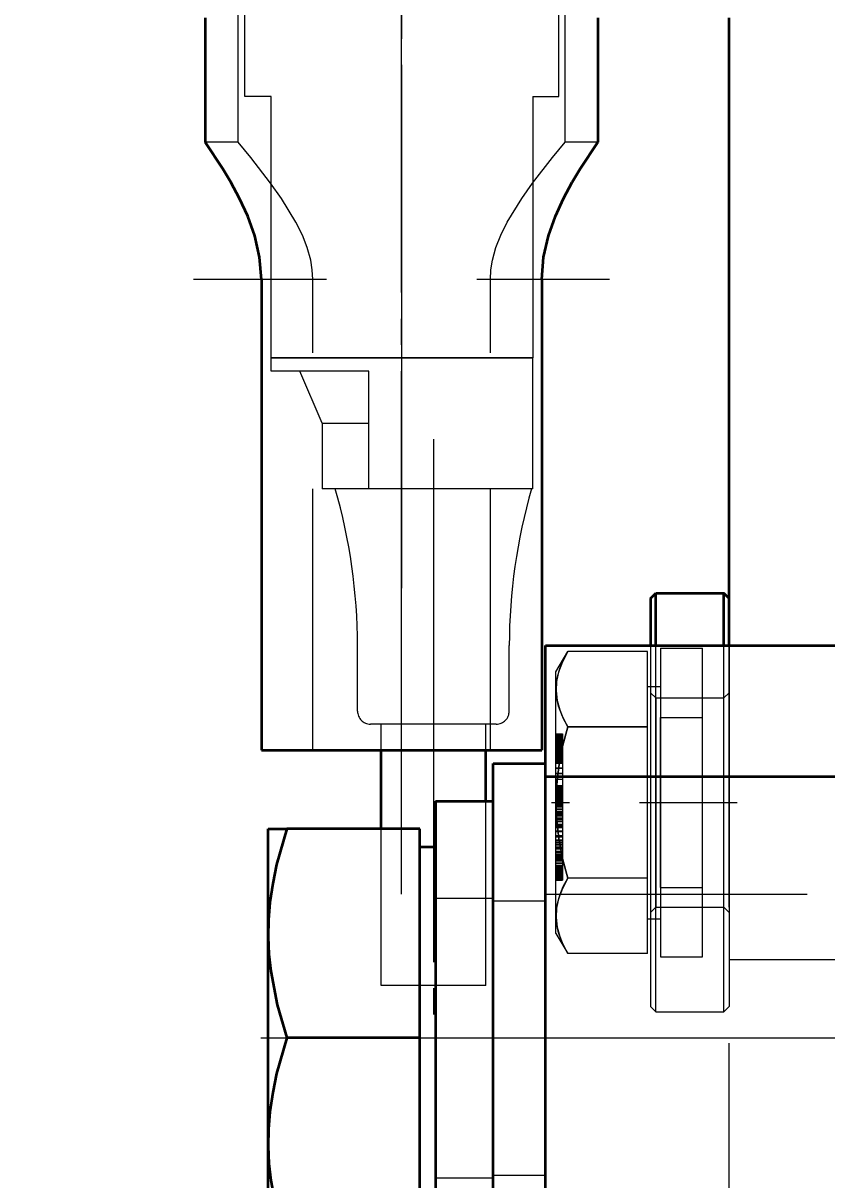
# Model space of a CAD drawing. Header units: millimetres. Extents: x 5606 to 13175, y -3239 to -2051.
# Drawn here: x 6441.02 to 6471.73, y -2445.21 to -2400.98 of the extents above; entities that cross this region are included whole.
import ezdxf

# ---------------------------------------------------------------- set-up
doc = ezdxf.new("R2010")
doc.units = ezdxf.units.MM
doc.linetypes.add('CENTER-HOKUTO', pattern=[23, 20, -1, 1, -1])
doc.linetypes.add('HIDDEN-HOKUTO', pattern=[3.8, 2.5, -1.3])
doc.layers.add('AM_7', color=2, linetype='CENTER-HOKUTO', lineweight=30)
doc.layers.add('AM_HID', color=1, linetype='HIDDEN-HOKUTO', lineweight=25)
doc.layers.add('word_dim', color=253, linetype='Continuous')
doc.styles.get("Standard").update_dxf_attribs({"font": 'romans.shx', "bigfont": 'bigfont.shx'})
doc.dimstyles.new('RS1-4', dxfattribs={"dimscale": 4, "dimtxt": 3.5, "dimasz": 3, "dimexe": 1, "dimexo": 0, "dimgap": 1, "dimtad": 3, "dimdsep": 46, "dimtxsty": 'Standard', "dimblk1": 'OPEN', "dimblk2": 'OPEN', "dimsah": 1, "dimcen": 0, "dimclrd": 256, "dimclre": 256, "dimclrt": 3, "dimadec": 0, "dimazin": 0, "dimtfac": 1, "dimtmove": 0, "dimatfit": 3, "dimldrblk": 'OPEN', "dimfxl": 0, "dimtolj": 1, "dimtzin": 0, "dimarcsym": 0})

# ---------------------------------------------------------------- blocks, each defined once
blk = doc.blocks.new('_Open')
at = {"color": 0, "lineweight": -2}
for p, q in [((-1, 0.1667), (0, 0)), ((-1, -0.1667), (0, 0)), ((0, 0), (-1, 0))]:
    blk.add_line(p, q, dxfattribs=at)
blk = doc.blocks.new('*D266')
at = {"layer": 'DEFPOINTS', "color": 0, "linetype": 'Continuous', "ltscale": 2}
for p in [(6610.313, -2218.944), (6610.313, -2336.642), (6330.982, -2565.284)]:
    blk.add_point(p, dxfattribs=at)
at = {"layer": 'word_dim', "linetype": 'Continuous', "lineweight": -2, "ltscale": 2}
for p, q in [((6330.982, -2565.284), (6330.982, -2214.944)), ((6610.313, -2336.642), (6610.313, -2214.944)), ((6342.982, -2218.944), (6598.313, -2218.944))]:
    blk.add_line(p, q, dxfattribs=at)
at = {"layer": 'word_dim', "linetype": 'Continuous', "lineweight": -2, "ltscale": 2, "xscale": 12, "yscale": 12, "zscale": 12, "rotation": 180}
blk.add_blockref('_Open', (6330.982, -2218.944), dxfattribs=at)
at = {"layer": 'word_dim', "linetype": 'Continuous', "lineweight": -2, "ltscale": 2, "xscale": 12, "yscale": 12, "zscale": 12}
blk.add_blockref('_Open', (6610.313, -2218.944), dxfattribs=at)
at = {"layer": 'word_dim', "color": 3, "linetype": 'Continuous', "ltscale": 2, "insert": (6470.648, -2207.944), "char_height": 14, "attachment_point": 5}
blk.add_mtext('\\A1;279.33', dxfattribs=at)
blk = doc.blocks.new('*D267')
at = {"layer": 'DEFPOINTS', "color": 0, "linetype": 'Continuous', "ltscale": 2}
for p in [(6483.982, -2265.883), (6267.289, -2572.784), (6445.001, -2572.784)]:
    blk.add_point(p, dxfattribs=at)
at = {"layer": 'word_dim', "linetype": 'Continuous', "lineweight": -2, "ltscale": 2}
for p, q in [((6483.982, -2265.883), (6263.289, -2265.883)), ((6267.289, -2277.883), (6267.289, -2560.784)), ((6445.001, -2572.784), (6263.289, -2572.784))]:
    blk.add_line(p, q, dxfattribs=at)
at = {"layer": 'word_dim', "linetype": 'Continuous', "lineweight": -2, "ltscale": 2, "xscale": 12, "yscale": 12, "zscale": 12}
for p, rotation in [((6267.289, -2265.883), 90), ((6267.289, -2572.784), 270)]:
    blk.add_blockref('_Open', p, dxfattribs=dict(at, rotation=rotation))
at = {"layer": 'word_dim', "color": 3, "linetype": 'Continuous', "ltscale": 2, "insert": (6256.289, -2419.333), "char_height": 14, "attachment_point": 5, "rotation": 90}
blk.add_mtext('\\A1;306.9', dxfattribs=at)

msp = doc.modelspace()

# ---------------------------------------------------------------- linework, layer by layer
at = {"color": 7, "lineweight": 35, "ltscale": 0.11875}
for p, q in [((6447.982, -2400.784), (6447.982, -2405.534)), ((6462.982, -2400.784), (6462.982, -2405.534))]:
    msp.add_line(p, q, dxfattribs=at)
at = {"color": 7, "lineweight": 35}
for p, q in [((6467.982, -2400.784), (6467.982, -2424.784)), ((6458.982, -2450.285), (6458.982, -2429.285)), ((6460.982, -2450.285), (6460.982, -2429.285)), ((6460.982, -2557.784), (6460.982, -2429.784))]:
    msp.add_line(p, q, dxfattribs=at)
at = {"color": 7, "lineweight": 35, "ltscale": 0.45}
for p, q in [((6450.126, -2410.784), (6450.126, -2428.784)), ((6450.126, -2410.784), (6450.126, -2428.784)), ((6460.838, -2410.784), (6460.838, -2428.784))]:
    msp.add_line(p, q, dxfattribs=at)
at = {"color": 7, "lineweight": 35, "ltscale": 0.007071}
msp.add_line((6464.997, -2422.984), (6465.197, -2422.784), dxfattribs=at)
at = {"color": 7, "lineweight": 35, "ltscale": 0.045003}
msp.add_line((6464.997, -2422.984), (6464.997, -2424.784), dxfattribs=at)
at = {"color": 7, "lineweight": 35, "ltscale": 0.050002}
for p, q in [((6465.197, -2424.784), (6465.197, -2422.784)), ((6467.797, -2424.784), (6467.797, -2422.784))]:
    msp.add_line(p, q, dxfattribs=at)
at = {"color": 7, "lineweight": 35, "ltscale": 0.064999}
msp.add_line((6465.197, -2422.784), (6467.797, -2422.784), dxfattribs=at)
at = {"color": 7, "lineweight": 35, "ltscale": 0.006541}
msp.add_line((6467.982, -2422.969), (6467.797, -2422.784), dxfattribs=at)
at = {"color": 7, "lineweight": 35, "ltscale": 0.375}
for p, q in [((6460.982, -2424.784), (6475.982, -2424.784)), ((6460.982, -2429.784), (6475.982, -2429.784))]:
    msp.add_line(p, q, dxfattribs=at)
at = {"color": 7, "lineweight": 35, "ltscale": 0.125}
msp.add_line((6460.982, -2429.784), (6460.982, -2424.784), dxfattribs=at)
at = {"color": 7, "lineweight": 35, "ltscale": 0.267804}
msp.add_line((6450.126, -2428.784), (6460.838, -2428.784), dxfattribs=at)
at = {"color": 7, "lineweight": 35, "ltscale": 0.07504}
msp.add_line((6454.697, -2431.785), (6454.697, -2428.784), dxfattribs=at)
at = {"color": 7, "lineweight": 35, "ltscale": 0.048789}
msp.add_line((6458.697, -2430.735), (6458.697, -2428.784), dxfattribs=at)
at = {"color": 7, "lineweight": 35, "ltscale": 0.05}
msp.add_line((6458.982, -2429.285), (6460.982, -2429.285), dxfattribs=at)
at = {"color": 7, "lineweight": 35, "ltscale": 0.4525}
msp.add_line((6456.782, -2430.735), (6456.782, -2448.835), dxfattribs=at)
at = {"color": 7, "lineweight": 35, "ltscale": 0.055}
msp.add_line((6456.782, -2430.735), (6458.982, -2430.735), dxfattribs=at)
at = {"color": 7, "lineweight": 35, "ltscale": 0.017897}
msp.add_line((6450.382, -2431.785), (6451.098, -2431.785), dxfattribs=at)
at = {"color": 7, "lineweight": 35, "ltscale": 0.4}
msp.add_line((6450.382, -2447.785), (6450.382, -2431.785), dxfattribs=at)
at = {"color": 7, "lineweight": 35, "ltscale": 0.127103}
for p, q in [((6456.182, -2431.785), (6451.098, -2431.785)), ((6456.182, -2439.785), (6451.098, -2439.785))]:
    msp.add_line(p, q, dxfattribs=at)
at = {"color": 7, "lineweight": 35, "ltscale": 0.2}
for p, q in [((6456.182, -2439.785), (6456.182, -2431.785)), ((6456.182, -2447.785), (6456.182, -2439.785))]:
    msp.add_line(p, q, dxfattribs=at)
at = {"color": 7, "lineweight": 35, "ltscale": 0.014999}
msp.add_line((6456.182, -2432.47), (6456.782, -2432.47), dxfattribs=at)
at = {"color": 7, "lineweight": 35}
for points in [[(6450.126, -2410.784), (6450.059, -2409.931), (6449.872, -2409.111), (6449.607, -2408.368), (6449.293, -2407.682), (6448.96, -2407.061), (6448.655, -2406.549), (6447.982, -2405.534)], [(6450.126, -2410.784), (6450.059, -2409.931), (6449.872, -2409.111), (6449.607, -2408.368), (6449.293, -2407.682), (6448.96, -2407.061), (6448.655, -2406.549), (6447.982, -2405.534)], [(6460.838, -2410.784), (6460.906, -2409.931), (6461.093, -2409.111), (6461.358, -2408.368), (6461.672, -2407.682), (6462.005, -2407.061), (6462.31, -2406.549), (6462.982, -2405.534)], [(6460.838, -2410.784), (6460.906, -2409.931), (6461.093, -2409.111), (6461.358, -2408.368), (6461.672, -2407.682), (6462.005, -2407.061), (6462.31, -2406.549), (6462.982, -2405.534)], [(6451.098, -2431.785), (6450.708, -2433.146), (6450.557, -2433.872), (6450.451, -2434.605), (6450.397, -2435.267), (6450.385, -2435.931), (6450.415, -2436.583), (6450.484, -2437.232), (6450.731, -2438.52), (6451.098, -2439.785)], [(6451.098, -2439.785), (6450.708, -2441.146), (6450.557, -2441.872), (6450.451, -2442.605), (6450.397, -2443.267), (6450.385, -2443.931), (6450.415, -2444.583), (6450.484, -2445.232), (6450.731, -2446.52), (6451.098, -2447.785)]]:
    msp.add_lwpolyline(points, dxfattribs=at)
at = {"layer": 'AM_7', "color": 2, "lineweight": 13}
for p, q in [((6455.482, -2434.284), (6455.482, -2368.284)), ((6455.497, -2422.583), (6455.497, -2376.984)), ((6452.609, -2410.784), (6447.534, -2410.784)), ((6463.431, -2410.784), (6458.355, -2410.784)), ((6456.697, -2416.884), (6456.697, -2439.684)), ((6461.208, -2430.784), (6461.893, -2430.784)), ((6464.571, -2430.784), (6468.309, -2430.784)), ((6450.107, -2439.785), (6451.199, -2439.785)), ((6455.702, -2439.785), (6461.462, -2439.785)), ((6457.882, -2439.784), (6495.082, -2439.784))]:
    msp.add_line(p, q, dxfattribs=at)
at = {"layer": 'AM_HID', "color": 1, "lineweight": 13, "ltscale": 4}
for p, q in [((6461.732, -2405.534), (6461.732, -2374.284)), ((6449.232, -2405.534), (6449.232, -2379.405)), ((6449.497, -2403.784), (6449.497, -2380.784)), ((6461.497, -2403.784), (6461.497, -2380.784)), ((6450.497, -2403.784), (6449.497, -2403.784)), ((6450.497, -2413.784), (6450.497, -2403.784)), ((6460.497, -2403.784), (6460.497, -2413.784)), ((6460.497, -2403.784), (6461.497, -2403.784)), ((6449.232, -2405.534), (6447.982, -2405.534)), ((6462.982, -2405.534), (6461.732, -2405.534)), ((6452.091, -2428.784), (6452.091, -2410.784)), ((6452.091, -2428.784), (6452.091, -2410.784)), ((6458.874, -2428.784), (6458.874, -2410.784)), ((6458.874, -2428.784), (6458.874, -2410.784)), ((6460.838, -2410.784), (6460.838, -2428.784)), ((6460.497, -2413.784), (6450.497, -2413.784)), ((6450.497, -2413.784), (6460.497, -2413.784)), ((6450.497, -2414.284), (6450.497, -2413.784)), ((6460.497, -2418.784), (6460.497, -2413.784)), ((6454.237, -2414.284), (6450.497, -2414.284)), ((6452.447, -2416.284), (6451.597, -2414.284)), ((6454.237, -2418.784), (6454.237, -2414.284)), ((6452.447, -2416.284), (6452.447, -2418.784)), ((6452.447, -2416.284), (6454.237, -2416.284)), ((6452.447, -2416.284), (6454.237, -2416.284)), ((6454.237, -2418.784), (6452.447, -2418.784)), ((6460.497, -2418.784), (6454.237, -2418.784)), ((6465.197, -2430.784), (6465.197, -2422.784)), ((6467.797, -2430.784), (6467.797, -2422.784)), ((6467.997, -2422.984), (6467.982, -2422.969)), ((6467.997, -2422.984), (6467.997, -2430.784)), ((6453.797, -2427.284), (6453.797, -2424.784)), ((6459.597, -2427.284), (6459.597, -2424.784)), ((6464.997, -2424.784), (6464.997, -2430.784)), ((6465.197, -2430.784), (6465.197, -2424.784)), ((6465.382, -2424.884), (6465.382, -2430.784)), ((6465.382, -2424.884), (6466.982, -2424.884)), ((6466.982, -2430.784), (6466.982, -2424.884)), ((6467.797, -2430.784), (6467.797, -2424.784)), ((6467.982, -2424.784), (6467.982, -2460.784)), ((6467.982, -2424.784), (6475.982, -2424.784)), ((6461.382, -2425.784), (6461.83, -2425.009)), ((6464.882, -2425.009), (6461.83, -2425.009)), ((6464.882, -2427.894), (6464.882, -2425.009)), ((6461.382, -2430.784), (6461.382, -2425.784)), ((6464.882, -2426.344), (6465.382, -2426.344)), ((6465.197, -2426.784), (6464.997, -2426.583)), ((6467.797, -2426.784), (6467.997, -2426.583)), ((6465.197, -2426.784), (6465.197, -2430.784)), ((6465.197, -2426.784), (6467.797, -2426.784)), ((6467.797, -2430.784), (6467.797, -2426.784)), ((6465.382, -2430.784), (6465.382, -2427.534)), ((6465.382, -2427.534), (6466.982, -2427.534)), ((6459.097, -2427.784), (6454.297, -2427.784)), ((6454.697, -2428.784), (6454.697, -2427.784)), ((6458.697, -2428.784), (6458.697, -2427.784)), ((6464.882, -2427.894), (6461.83, -2427.894)), ((6461.83, -2427.894), (6464.882, -2427.894)), ((6464.882, -2433.673), (6464.882, -2427.894)), ((6461.382, -2428.152), (6461.632, -2428.152)), ((6461.382, -2428.155), (6461.632, -2428.155)), ((6461.382, -2428.16), (6461.632, -2428.16)), ((6461.382, -2428.162), (6461.632, -2428.162)), ((6461.382, -2428.175), (6461.632, -2428.175)), ((6461.382, -2428.184), (6461.632, -2428.184)), ((6461.382, -2428.193), (6461.632, -2428.193)), ((6461.382, -2428.216), (6461.632, -2428.216)), ((6461.382, -2428.216), (6461.632, -2428.216)), ((6461.382, -2428.223), (6461.632, -2428.223)), ((6461.382, -2428.244), (6461.632, -2428.244)), ((6461.382, -2428.278), (6461.632, -2428.278)), ((6461.382, -2428.278), (6461.632, -2428.278)), ((6461.382, -2428.316), (6461.632, -2428.316)), ((6461.382, -2428.348), (6461.632, -2428.348)), ((6461.382, -2428.36), (6461.632, -2428.36)), ((6461.382, -2428.376), (6461.632, -2428.376)), ((6461.382, -2428.377), (6461.632, -2428.377)), ((6461.382, -2428.379), (6461.632, -2428.379)), ((6461.382, -2428.381), (6461.632, -2428.381)), ((6461.382, -2428.383), (6461.632, -2428.383)), ((6461.382, -2428.389), (6461.632, -2428.389)), ((6461.382, -2428.396), (6461.632, -2428.396)), ((6461.382, -2428.396), (6461.632, -2428.396)), ((6461.382, -2428.405), (6461.632, -2428.405)), ((6461.382, -2428.408), (6461.632, -2428.408)), ((6461.382, -2428.408), (6461.632, -2428.408)), ((6461.382, -2428.409), (6461.632, -2428.409)), ((6461.382, -2428.409), (6461.632, -2428.409)), ((6461.382, -2428.411), (6461.632, -2428.411)), ((6461.382, -2428.411), (6461.632, -2428.411)), ((6461.382, -2428.414), (6461.632, -2428.414)), ((6461.382, -2428.414), (6461.632, -2428.414)), ((6461.382, -2428.415), (6461.632, -2428.415)), ((6461.382, -2428.418), (6461.632, -2428.418)), ((6461.382, -2428.418), (6461.632, -2428.418)), ((6461.382, -2428.421), (6461.632, -2428.421)), ((6461.382, -2428.424), (6461.632, -2428.424)), ((6461.382, -2428.424), (6461.632, -2428.424)), ((6461.382, -2428.427), (6461.632, -2428.427)), ((6461.382, -2428.431), (6461.632, -2428.431)), ((6461.382, -2428.431), (6461.632, -2428.431)), ((6461.382, -2428.434), (6461.632, -2428.434)), ((6461.632, -2428.152), (6461.632, -2428.155)), ((6461.632, -2428.155), (6461.632, -2428.162)), ((6461.632, -2428.162), (6461.632, -2428.175)), ((6461.632, -2428.175), (6461.632, -2428.193)), ((6461.632, -2428.193), (6461.632, -2428.216)), ((6461.632, -2428.216), (6461.632, -2428.244)), ((6461.632, -2428.244), (6461.632, -2428.278)), ((6461.632, -2428.278), (6461.632, -2428.316)), ((6461.632, -2428.316), (6461.632, -2428.36)), ((6461.632, -2428.36), (6461.632, -2428.408)), ((6461.632, -2428.408), (6461.632, -2428.459)), ((6461.382, -2428.44), (6461.632, -2428.44)), ((6461.382, -2428.44), (6461.632, -2428.44)), ((6461.382, -2428.441), (6461.632, -2428.441)), ((6461.382, -2428.449), (6461.632, -2428.449)), ((6461.382, -2428.449), (6461.632, -2428.449)), ((6461.382, -2428.456), (6461.632, -2428.456)), ((6461.382, -2428.456), (6461.632, -2428.456)), ((6461.382, -2428.459), (6461.632, -2428.459)), ((6461.382, -2428.46), (6461.632, -2428.46)), ((6461.382, -2428.46), (6461.632, -2428.46)), ((6461.382, -2428.472), (6461.632, -2428.472)), ((6461.382, -2428.472), (6461.632, -2428.472)), ((6461.382, -2428.473), (6461.632, -2428.473)), ((6461.382, -2428.486), (6461.632, -2428.486)), ((6461.382, -2428.486), (6461.632, -2428.486)), ((6461.382, -2428.49), (6461.632, -2428.49)), ((6461.382, -2428.5), (6461.632, -2428.5)), ((6461.382, -2428.5), (6461.632, -2428.5)), ((6461.382, -2428.5), (6461.632, -2428.5)), ((6461.382, -2428.508), (6461.632, -2428.508)), ((6461.382, -2428.509), (6461.632, -2428.509)), ((6461.382, -2428.516), (6461.632, -2428.516)), ((6461.382, -2428.516), (6461.632, -2428.516)), ((6461.382, -2428.528), (6461.632, -2428.528)), ((6461.382, -2428.534), (6461.632, -2428.534)), ((6461.382, -2428.534), (6461.632, -2428.534)), ((6461.382, -2428.536), (6461.632, -2428.536)), ((6461.382, -2428.548), (6461.632, -2428.548)), ((6461.382, -2428.552), (6461.632, -2428.552)), ((6461.382, -2428.552), (6461.632, -2428.552)), ((6461.382, -2428.555), (6461.632, -2428.555)), ((6461.382, -2428.556), (6461.632, -2428.556)), ((6461.382, -2428.569), (6461.632, -2428.569)), ((6461.382, -2428.572), (6461.632, -2428.572)), ((6461.382, -2428.572), (6461.632, -2428.572)), ((6461.382, -2428.592), (6461.632, -2428.592)), ((6461.382, -2428.593), (6461.632, -2428.593)), ((6461.382, -2428.593), (6461.632, -2428.593)), ((6461.382, -2428.603), (6461.632, -2428.603)), ((6461.382, -2428.615), (6461.632, -2428.615)), ((6461.382, -2428.616), (6461.632, -2428.616)), ((6461.382, -2428.616), (6461.632, -2428.616)), ((6461.382, -2428.619), (6461.632, -2428.619)), ((6461.382, -2428.639), (6461.632, -2428.639)), ((6461.382, -2428.639), (6461.632, -2428.639)), ((6461.382, -2428.639), (6461.632, -2428.639)), ((6461.382, -2428.648), (6461.632, -2428.648)), ((6461.382, -2428.654), (6461.632, -2428.654)), ((6461.382, -2428.664), (6461.632, -2428.664)), ((6461.382, -2428.664), (6461.632, -2428.664)), ((6461.382, -2428.664), (6461.632, -2428.664)), ((6461.382, -2428.677), (6461.632, -2428.677)), ((6461.382, -2428.69), (6461.632, -2428.69)), ((6461.382, -2428.692), (6461.632, -2428.692)), ((6461.382, -2428.694), (6461.632, -2428.694)), ((6461.382, -2428.703), (6461.632, -2428.703)), ((6461.382, -2428.715), (6461.632, -2428.715)), ((6461.382, -2428.728), (6461.632, -2428.728)), ((6461.382, -2428.735), (6461.632, -2428.735)), ((6461.382, -2428.741), (6461.632, -2428.741)), ((6461.382, -2428.754), (6461.632, -2428.754)), ((6461.382, -2428.767), (6461.632, -2428.767)), ((6461.382, -2428.777), (6461.632, -2428.777)), ((6461.382, -2428.778), (6461.632, -2428.778)), ((6461.382, -2428.779), (6461.632, -2428.779)), ((6461.382, -2428.787), (6461.632, -2428.787)), ((6461.382, -2428.805), (6461.632, -2428.805)), ((6461.382, -2428.817), (6461.632, -2428.817)), ((6461.382, -2428.818), (6461.632, -2428.818)), ((6461.382, -2428.831), (6461.632, -2428.831)), ((6461.382, -2428.843), (6461.632, -2428.843)), ((6461.382, -2428.856), (6461.632, -2428.856)), ((6461.382, -2428.856), (6461.632, -2428.856)), ((6461.382, -2428.869), (6461.632, -2428.869)), ((6461.382, -2428.872), (6461.632, -2428.872)), ((6461.632, -2428.459), (6461.632, -2428.508)), ((6461.632, -2428.508), (6461.632, -2428.556)), ((6461.632, -2428.556), (6461.632, -2428.603)), ((6461.632, -2428.603), (6461.632, -2428.648)), ((6461.632, -2428.648), (6461.632, -2428.692)), ((6461.632, -2428.692), (6461.632, -2428.735)), ((6461.632, -2428.735), (6461.632, -2428.777)), ((6461.632, -2428.777), (6461.632, -2428.817)), ((6461.632, -2428.817), (6461.632, -2428.856)), ((6461.632, -2428.856), (6461.632, -2428.894)), ((6461.382, -2428.882), (6461.632, -2428.882)), ((6461.382, -2428.894), (6461.632, -2428.894)), ((6461.382, -2428.895), (6461.632, -2428.895)), ((6461.382, -2428.907), (6461.632, -2428.907)), ((6461.382, -2428.92), (6461.632, -2428.92)), ((6461.382, -2428.929), (6461.632, -2428.929)), ((6461.382, -2428.936), (6461.632, -2428.936)), ((6461.382, -2428.951), (6461.632, -2428.951)), ((6461.382, -2428.963), (6461.632, -2428.963)), ((6461.382, -2428.981), (6461.632, -2428.981)), ((6461.382, -2428.983), (6461.632, -2428.983)), ((6461.382, -2428.994), (6461.632, -2428.994)), ((6461.382, -2429.009), (6461.632, -2429.009)), ((6461.382, -2429.024), (6461.632, -2429.024)), ((6461.382, -2429.035), (6461.632, -2429.035)), ((6461.382, -2429.048), (6461.632, -2429.048)), ((6461.382, -2429.052), (6461.632, -2429.052)), ((6461.382, -2429.06), (6461.632, -2429.06)), ((6461.382, -2429.078), (6461.632, -2429.078)), ((6461.382, -2429.083), (6461.632, -2429.083)), ((6461.382, -2429.1), (6461.632, -2429.1)), ((6461.382, -2429.102), (6461.632, -2429.102)), ((6461.382, -2429.105), (6461.632, -2429.105)), ((6461.382, -2429.117), (6461.632, -2429.117)), ((6461.382, -2429.124), (6461.632, -2429.124)), ((6461.382, -2429.125), (6461.632, -2429.125)), ((6461.382, -2429.143), (6461.632, -2429.143)), ((6461.382, -2429.144), (6461.632, -2429.144)), ((6461.382, -2429.144), (6461.632, -2429.144)), ((6461.382, -2429.16), (6461.632, -2429.16)), ((6461.382, -2429.162), (6461.632, -2429.162)), ((6461.382, -2429.175), (6461.632, -2429.175)), ((6461.382, -2429.179), (6461.632, -2429.179)), ((6461.382, -2429.189), (6461.632, -2429.189)), ((6461.382, -2429.193), (6461.632, -2429.193)), ((6461.382, -2429.201), (6461.632, -2429.201)), ((6461.382, -2429.206), (6461.632, -2429.206)), ((6461.382, -2429.211), (6461.632, -2429.211)), ((6461.382, -2429.216), (6461.632, -2429.216)), ((6461.382, -2429.22), (6461.632, -2429.22)), ((6461.382, -2429.225), (6461.632, -2429.225)), ((6461.382, -2429.227), (6461.632, -2429.227)), ((6461.382, -2429.232), (6461.632, -2429.232)), ((6461.382, -2429.233), (6461.632, -2429.233)), ((6461.382, -2429.236), (6461.632, -2429.236)), ((6461.382, -2429.237), (6461.632, -2429.237)), ((6461.382, -2429.239), (6461.632, -2429.239)), ((6461.382, -2429.239), (6461.632, -2429.239)), ((6461.382, -2429.24), (6461.632, -2429.24)), ((6461.382, -2429.275), (6461.632, -2429.275)), ((6461.382, -2429.277), (6461.632, -2429.277)), ((6461.632, -2428.894), (6461.632, -2428.929)), ((6461.632, -2428.929), (6461.632, -2428.963)), ((6461.632, -2428.963), (6461.632, -2428.994)), ((6461.632, -2428.994), (6461.632, -2429.024)), ((6461.632, -2429.024), (6461.632, -2429.052)), ((6461.632, -2429.052), (6461.632, -2429.078)), ((6461.632, -2429.078), (6461.632, -2429.102)), ((6461.632, -2429.102), (6461.632, -2429.124)), ((6461.632, -2429.124), (6461.632, -2429.144)), ((6461.632, -2429.144), (6461.632, -2429.162)), ((6461.632, -2429.162), (6461.632, -2429.179)), ((6461.632, -2429.179), (6461.632, -2429.193)), ((6461.632, -2429.193), (6461.632, -2429.206)), ((6461.632, -2429.206), (6461.632, -2429.216)), ((6461.632, -2429.216), (6461.632, -2429.225)), ((6461.632, -2429.216), (6461.632, -2429.275)), ((6461.632, -2429.225), (6461.632, -2429.232)), ((6461.632, -2429.232), (6461.632, -2429.236)), ((6461.632, -2429.236), (6461.632, -2429.239)), ((6461.632, -2429.275), (6461.632, -2429.456)), ((6461.382, -2429.456), (6461.632, -2429.456)), ((6461.382, -2429.469), (6461.632, -2429.469)), ((6461.382, -2429.66), (6461.632, -2429.66)), ((6461.382, -2429.673), (6461.632, -2429.673)), ((6461.632, -2429.456), (6461.632, -2429.66)), ((6461.632, -2429.66), (6461.632, -2429.888)), ((6475.982, -2429.784), (6460.982, -2429.784)), ((6461.382, -2429.888), (6461.632, -2429.888)), ((6461.382, -2429.892), (6461.632, -2429.892)), ((6461.382, -2430.125), (6461.632, -2430.125)), ((6461.382, -2430.139), (6461.632, -2430.139)), ((6461.382, -2430.2), (6461.632, -2430.2)), ((6461.382, -2430.202), (6461.632, -2430.202)), ((6461.632, -2429.888), (6461.632, -2430.139)), ((6461.632, -2430.139), (6461.632, -2430.2)), ((6461.632, -2430.2), (6461.632, -2430.205)), ((6461.382, -2430.205), (6461.632, -2430.205)), ((6461.382, -2430.209), (6461.632, -2430.209)), ((6461.382, -2430.219), (6461.632, -2430.219)), ((6461.382, -2430.221), (6461.632, -2430.221)), ((6461.382, -2430.234), (6461.632, -2430.234)), ((6461.382, -2430.246), (6461.632, -2430.246)), ((6461.382, -2430.252), (6461.632, -2430.252)), ((6461.382, -2430.275), (6461.632, -2430.275)), ((6461.382, -2430.282), (6461.632, -2430.282)), ((6461.382, -2430.302), (6461.632, -2430.302)), ((6461.382, -2430.328), (6461.632, -2430.328)), ((6461.382, -2430.333), (6461.632, -2430.333)), ((6461.382, -2430.369), (6461.632, -2430.369)), ((6461.382, -2430.371), (6461.632, -2430.371)), ((6461.382, -2430.385), (6461.632, -2430.385)), ((6461.382, -2430.408), (6461.632, -2430.408)), ((6461.382, -2430.413), (6461.632, -2430.413)), ((6461.382, -2430.451), (6461.632, -2430.451)), ((6461.382, -2430.452), (6461.632, -2430.452)), ((6461.382, -2430.5), (6461.632, -2430.5)), ((6461.382, -2430.52), (6461.632, -2430.52)), ((6461.382, -2430.524), (6461.382, -2430.52)), ((6461.382, -2430.522), (6461.632, -2430.522)), ((6461.382, -2430.524), (6461.632, -2430.524)), ((6461.382, -2430.534), (6461.382, -2430.524)), ((6461.382, -2430.528), (6461.632, -2430.528)), ((6461.382, -2430.529), (6461.632, -2430.529)), ((6461.382, -2430.534), (6461.632, -2430.534)), ((6461.382, -2430.552), (6461.382, -2430.534)), ((6461.382, -2430.539), (6461.632, -2430.539)), ((6461.382, -2430.552), (6461.632, -2430.552)), ((6461.382, -2430.552), (6461.632, -2430.552)), ((6461.382, -2430.577), (6461.382, -2430.552)), ((6461.382, -2430.553), (6461.632, -2430.553)), ((6461.382, -2430.572), (6461.632, -2430.572)), ((6461.382, -2430.577), (6461.632, -2430.577)), ((6461.382, -2430.608), (6461.382, -2430.577)), ((6461.382, -2430.595), (6461.632, -2430.595)), ((6461.382, -2430.608), (6461.632, -2430.608)), ((6461.382, -2430.608), (6461.632, -2430.608)), ((6461.382, -2430.647), (6461.382, -2430.608)), ((6461.382, -2430.615), (6461.632, -2430.615)), ((6461.382, -2430.622), (6461.632, -2430.622)), ((6461.382, -2430.631), (6461.632, -2430.631)), ((6461.382, -2430.647), (6461.632, -2430.647)), ((6461.382, -2430.693), (6461.382, -2430.647)), ((6461.632, -2430.205), (6461.632, -2430.221)), ((6461.632, -2430.221), (6461.632, -2430.246)), ((6461.632, -2430.246), (6461.632, -2430.282)), ((6461.632, -2430.282), (6461.632, -2430.328)), ((6461.632, -2430.328), (6461.632, -2430.385)), ((6461.632, -2430.385), (6461.632, -2430.451)), ((6461.632, -2430.451), (6461.632, -2430.528)), ((6461.632, -2430.528), (6461.632, -2430.615)), ((6461.632, -2430.615), (6461.632, -2430.712)), ((6458.697, -2437.784), (6458.697, -2430.735)), ((6461.382, -2430.653), (6461.632, -2430.653)), ((6461.382, -2430.668), (6461.632, -2430.668)), ((6461.382, -2430.689), (6461.632, -2430.689)), ((6461.382, -2430.693), (6461.632, -2430.693)), ((6461.382, -2430.746), (6461.382, -2430.693)), ((6461.382, -2430.711), (6461.632, -2430.711)), ((6461.382, -2430.712), (6461.632, -2430.712)), ((6461.382, -2430.728), (6461.632, -2430.728)), ((6461.382, -2430.733), (6461.632, -2430.733)), ((6461.382, -2430.746), (6461.632, -2430.746)), ((6461.382, -2430.805), (6461.382, -2430.746)), ((6461.382, -2430.773), (6461.632, -2430.773)), ((6461.382, -2435.784), (6461.382, -2430.784)), ((6461.382, -2430.801), (6461.632, -2430.801)), ((6461.382, -2430.805), (6461.632, -2430.805)), ((6461.382, -2430.872), (6461.382, -2430.805)), ((6461.382, -2430.816), (6461.632, -2430.816)), ((6461.382, -2430.826), (6461.632, -2430.826)), ((6461.382, -2430.872), (6461.632, -2430.872)), ((6461.382, -2430.945), (6461.382, -2430.872)), ((6461.382, -2430.874), (6461.632, -2430.874)), ((6461.382, -2430.886), (6461.632, -2430.886)), ((6461.382, -2430.905), (6461.632, -2430.905)), ((6461.382, -2430.922), (6461.632, -2430.922)), ((6461.382, -2430.945), (6461.632, -2430.945)), ((6461.382, -2431.025), (6461.382, -2430.945)), ((6461.382, -2430.951), (6461.632, -2430.951)), ((6461.382, -2430.953), (6461.632, -2430.953)), ((6461.382, -2431.025), (6461.632, -2431.025)), ((6461.382, -2431.109), (6461.382, -2431.025)), ((6461.382, -2431.028), (6461.632, -2431.028)), ((6461.382, -2431.031), (6461.632, -2431.031)), ((6461.382, -2431.032), (6461.632, -2431.032)), ((6461.632, -2430.712), (6461.632, -2430.816)), ((6461.632, -2430.816), (6461.632, -2430.922)), ((6461.632, -2430.922), (6461.632, -2431.031)), ((6461.632, -2431.031), (6461.632, -2431.142)), ((6464.997, -2430.784), (6464.997, -2438.583)), ((6465.197, -2430.784), (6465.197, -2434.784)), ((6465.197, -2438.784), (6465.197, -2430.784)), ((6465.382, -2430.784), (6465.382, -2436.684)), ((6465.382, -2434.034), (6465.382, -2430.784)), ((6466.982, -2436.684), (6466.982, -2430.784)), ((6467.797, -2434.784), (6467.797, -2430.784)), ((6467.797, -2438.784), (6467.797, -2430.784)), ((6467.997, -2430.784), (6467.997, -2438.583)), ((6461.382, -2431.109), (6461.632, -2431.109)), ((6461.382, -2431.2), (6461.382, -2431.109)), ((6461.382, -2431.11), (6461.632, -2431.11)), ((6461.382, -2431.142), (6461.632, -2431.142)), ((6461.382, -2431.192), (6461.632, -2431.192)), ((6461.382, -2431.2), (6461.632, -2431.2)), ((6461.382, -2431.2), (6461.632, -2431.2)), ((6461.382, -2431.296), (6461.382, -2431.2)), ((6461.382, -2431.256), (6461.632, -2431.256)), ((6461.382, -2431.296), (6461.632, -2431.296)), ((6461.382, -2431.398), (6461.382, -2431.296)), ((6461.382, -2431.297), (6461.632, -2431.297)), ((6461.382, -2431.373), (6461.632, -2431.373)), ((6461.382, -2431.398), (6461.632, -2431.398)), ((6461.382, -2431.506), (6461.382, -2431.398)), ((6461.382, -2431.401), (6461.632, -2431.401)), ((6461.382, -2431.436), (6461.632, -2431.436)), ((6461.382, -2431.492), (6461.632, -2431.492)), ((6461.382, -2431.506), (6461.632, -2431.506)), ((6461.382, -2431.62), (6461.382, -2431.506)), ((6461.382, -2431.512), (6461.632, -2431.512)), ((6461.632, -2431.142), (6461.632, -2431.256)), ((6461.632, -2431.256), (6461.632, -2431.373)), ((6461.632, -2431.373), (6461.632, -2431.492)), ((6461.632, -2431.492), (6461.632, -2431.613)), ((6454.697, -2437.784), (6454.697, -2431.785)), ((6461.382, -2431.613), (6461.632, -2431.613)), ((6461.382, -2431.62), (6461.632, -2431.62)), ((6461.382, -2431.739), (6461.382, -2431.62)), ((6461.382, -2431.668), (6461.632, -2431.668)), ((6461.382, -2431.7), (6461.632, -2431.7)), ((6461.382, -2431.737), (6461.632, -2431.737)), ((6461.382, -2431.739), (6461.632, -2431.739)), ((6461.382, -2431.864), (6461.382, -2431.739)), ((6461.382, -2431.864), (6461.632, -2431.864)), ((6461.382, -2431.864), (6461.632, -2431.864)), ((6461.382, -2432.05), (6461.382, -2431.864)), ((6461.382, -2431.879), (6461.632, -2431.879)), ((6461.382, -2431.888), (6461.632, -2431.888)), ((6461.632, -2431.613), (6461.632, -2431.737)), ((6461.632, -2431.737), (6461.632, -2431.864)), ((6461.632, -2431.864), (6461.632, -2432.051)), ((6461.382, -2432.049), (6461.632, -2432.049)), ((6461.382, -2432.05), (6461.632, -2432.05)), ((6461.382, -2432.224), (6461.382, -2432.05)), ((6461.382, -2432.051), (6461.632, -2432.051)), ((6461.382, -2432.096), (6461.632, -2432.096)), ((6461.382, -2432.211), (6461.632, -2432.211)), ((6461.382, -2432.224), (6461.632, -2432.224)), ((6461.382, -2432.385), (6461.382, -2432.224)), ((6461.382, -2432.228), (6461.632, -2432.228)), ((6461.382, -2432.292), (6461.632, -2432.292)), ((6461.382, -2432.364), (6461.632, -2432.364)), ((6461.382, -2432.385), (6461.632, -2432.385)), ((6461.382, -2432.535), (6461.382, -2432.385)), ((6461.382, -2432.396), (6461.632, -2432.396)), ((6461.632, -2432.051), (6461.632, -2432.228)), ((6461.632, -2432.228), (6461.632, -2432.396)), ((6461.632, -2432.396), (6461.632, -2432.553)), ((6461.382, -2432.477), (6461.632, -2432.477)), ((6461.382, -2432.504), (6461.632, -2432.504)), ((6461.382, -2432.509), (6461.632, -2432.509)), ((6461.382, -2432.535), (6461.632, -2432.535)), ((6461.382, -2432.672), (6461.382, -2432.535)), ((6461.382, -2432.553), (6461.632, -2432.553)), ((6461.382, -2432.645), (6461.632, -2432.645)), ((6461.382, -2432.649), (6461.632, -2432.649)), ((6461.382, -2432.672), (6461.632, -2432.672)), ((6461.382, -2432.797), (6461.382, -2432.672)), ((6461.382, -2432.7), (6461.632, -2432.7)), ((6461.382, -2432.772), (6461.632, -2432.772)), ((6461.382, -2432.797), (6461.632, -2432.797)), ((6461.382, -2432.91), (6461.382, -2432.797)), ((6461.382, -2432.81), (6461.632, -2432.81)), ((6461.382, -2432.838), (6461.632, -2432.838)), ((6461.632, -2432.553), (6461.632, -2432.7)), ((6461.632, -2432.7), (6461.632, -2432.838)), ((6461.632, -2432.838), (6461.632, -2432.965)), ((6461.382, -2432.89), (6461.632, -2432.89)), ((6461.382, -2432.91), (6461.632, -2432.91)), ((6461.382, -2433.011), (6461.382, -2432.91)), ((6461.382, -2432.959), (6461.632, -2432.959)), ((6461.382, -2432.965), (6461.632, -2432.965)), ((6461.382, -2433), (6461.632, -2433)), ((6461.382, -2433.011), (6461.632, -2433.011)), ((6461.382, -2433.1), (6461.382, -2433.011)), ((6461.382, -2433.083), (6461.632, -2433.083)), ((6461.382, -2433.096), (6461.632, -2433.096)), ((6461.382, -2433.1), (6461.632, -2433.1)), ((6461.382, -2433.176), (6461.382, -2433.1)), ((6461.382, -2433.101), (6461.632, -2433.101)), ((6461.382, -2433.176), (6461.632, -2433.176)), ((6461.382, -2433.243), (6461.382, -2433.176)), ((6461.382, -2433.19), (6461.632, -2433.19)), ((6461.382, -2433.19), (6461.632, -2433.19)), ((6461.382, -2433.221), (6461.632, -2433.221)), ((6461.382, -2433.24), (6461.632, -2433.24)), ((6461.382, -2433.24), (6461.632, -2433.24)), ((6461.382, -2433.24), (6461.632, -2433.24)), ((6461.382, -2433.24), (6461.632, -2433.24)), ((6461.382, -2433.243), (6461.632, -2433.243)), ((6461.382, -2433.303), (6461.382, -2433.243)), ((6461.382, -2433.265), (6461.632, -2433.265)), ((6461.382, -2433.265), (6461.632, -2433.265)), ((6461.382, -2433.265), (6461.632, -2433.265)), ((6461.382, -2433.265), (6461.632, -2433.265)), ((6461.382, -2433.269), (6461.632, -2433.269)), ((6461.382, -2433.288), (6461.632, -2433.288)), ((6461.382, -2433.289), (6461.632, -2433.289)), ((6461.382, -2433.289), (6461.632, -2433.289)), ((6461.382, -2433.289), (6461.632, -2433.289)), ((6461.382, -2433.289), (6461.632, -2433.289)), ((6461.632, -2432.965), (6461.632, -2433.083)), ((6461.632, -2433.083), (6461.632, -2433.19)), ((6461.632, -2433.19), (6461.632, -2433.288)), ((6461.632, -2433.288), (6461.632, -2433.376)), ((6461.382, -2433.303), (6461.632, -2433.303)), ((6461.382, -2433.356), (6461.382, -2433.303)), ((6461.382, -2433.311), (6461.632, -2433.311)), ((6461.382, -2433.311), (6461.632, -2433.311)), ((6461.382, -2433.311), (6461.632, -2433.311)), ((6461.382, -2433.311), (6461.632, -2433.311)), ((6461.382, -2433.332), (6461.632, -2433.332)), ((6461.382, -2433.332), (6461.632, -2433.332)), ((6461.382, -2433.332), (6461.632, -2433.332)), ((6461.382, -2433.332), (6461.632, -2433.332)), ((6461.382, -2433.332), (6461.632, -2433.332)), ((6461.382, -2433.338), (6461.632, -2433.338)), ((6461.382, -2433.352), (6461.632, -2433.352)), ((6461.382, -2433.352), (6461.632, -2433.352)), ((6461.382, -2433.352), (6461.632, -2433.352)), ((6461.382, -2433.352), (6461.632, -2433.352)), ((6461.382, -2433.356), (6461.632, -2433.356)), ((6461.382, -2433.402), (6461.382, -2433.356)), ((6461.382, -2433.371), (6461.632, -2433.371)), ((6461.382, -2433.371), (6461.632, -2433.371)), ((6461.382, -2433.371), (6461.632, -2433.371)), ((6461.382, -2433.371), (6461.632, -2433.371)), ((6461.382, -2433.376), (6461.632, -2433.376)), ((6461.382, -2433.388), (6461.632, -2433.388)), ((6461.382, -2433.388), (6461.632, -2433.388)), ((6461.382, -2433.388), (6461.632, -2433.388)), ((6461.382, -2433.388), (6461.632, -2433.388)), ((6461.382, -2433.396), (6461.632, -2433.396)), ((6461.382, -2433.402), (6461.632, -2433.402)), ((6461.382, -2433.44), (6461.382, -2433.402)), ((6461.382, -2433.404), (6461.632, -2433.404)), ((6461.382, -2433.404), (6461.632, -2433.404)), ((6461.382, -2433.404), (6461.632, -2433.404)), ((6461.382, -2433.404), (6461.632, -2433.404)), ((6461.382, -2433.419), (6461.632, -2433.419)), ((6461.382, -2433.419), (6461.632, -2433.419)), ((6461.382, -2433.419), (6461.632, -2433.419)), ((6461.382, -2433.419), (6461.632, -2433.419)), ((6461.382, -2433.431), (6461.632, -2433.431)), ((6461.382, -2433.432), (6461.632, -2433.432)), ((6461.382, -2433.432), (6461.632, -2433.432)), ((6461.382, -2433.432), (6461.632, -2433.432)), ((6461.382, -2433.432), (6461.632, -2433.432)), ((6461.382, -2433.44), (6461.632, -2433.44)), ((6461.382, -2433.472), (6461.382, -2433.44)), ((6461.382, -2433.444), (6461.632, -2433.444)), ((6461.382, -2433.444), (6461.632, -2433.444)), ((6461.382, -2433.444), (6461.632, -2433.444)), ((6461.382, -2433.444), (6461.632, -2433.444)), ((6461.382, -2433.444), (6461.632, -2433.444)), ((6461.382, -2433.455), (6461.632, -2433.455)), ((6461.382, -2433.455), (6461.632, -2433.455)), ((6461.382, -2433.455), (6461.632, -2433.455)), ((6461.382, -2433.455), (6461.632, -2433.455)), ((6461.382, -2433.455), (6461.632, -2433.455)), ((6461.382, -2433.465), (6461.632, -2433.465)), ((6461.382, -2433.465), (6461.632, -2433.465)), ((6461.382, -2433.465), (6461.632, -2433.465)), ((6461.382, -2433.465), (6461.632, -2433.465)), ((6461.382, -2433.472), (6461.632, -2433.472)), ((6461.382, -2433.497), (6461.382, -2433.472)), ((6461.382, -2433.473), (6461.632, -2433.473)), ((6461.382, -2433.473), (6461.632, -2433.473)), ((6461.382, -2433.473), (6461.632, -2433.473)), ((6461.382, -2433.473), (6461.632, -2433.473)), ((6461.382, -2433.48), (6461.632, -2433.48)), ((6461.382, -2433.48), (6461.632, -2433.48)), ((6461.382, -2433.48), (6461.632, -2433.48)), ((6461.382, -2433.48), (6461.632, -2433.48)), ((6461.382, -2433.481), (6461.632, -2433.481)), ((6461.382, -2433.486), (6461.632, -2433.486)), ((6461.382, -2433.486), (6461.632, -2433.486)), ((6461.382, -2433.486), (6461.632, -2433.486)), ((6461.382, -2433.486), (6461.632, -2433.486)), ((6461.382, -2433.49), (6461.632, -2433.49)), ((6461.382, -2433.49), (6461.632, -2433.49)), ((6461.382, -2433.49), (6461.632, -2433.49)), ((6461.382, -2433.49), (6461.632, -2433.49)), ((6461.382, -2433.494), (6461.632, -2433.494)), ((6461.382, -2433.494), (6461.632, -2433.494)), ((6461.382, -2433.494), (6461.632, -2433.494)), ((6461.382, -2433.494), (6461.632, -2433.494)), ((6461.382, -2433.496), (6461.632, -2433.496)), ((6461.382, -2433.496), (6461.632, -2433.496)), ((6461.382, -2433.496), (6461.632, -2433.496)), ((6461.382, -2433.496), (6461.632, -2433.496)), ((6461.382, -2433.496), (6461.632, -2433.496)), ((6461.382, -2433.497), (6461.632, -2433.497)), ((6461.382, -2433.514), (6461.382, -2433.497)), ((6461.382, -2433.507), (6461.632, -2433.507)), ((6461.382, -2433.514), (6461.632, -2433.514)), ((6461.382, -2433.525), (6461.382, -2433.514)), ((6461.382, -2433.516), (6461.632, -2433.516)), ((6461.382, -2433.523), (6461.632, -2433.523)), ((6461.382, -2433.525), (6461.632, -2433.525)), ((6461.382, -2433.525), (6461.632, -2433.525)), ((6461.382, -2433.528), (6461.382, -2433.525)), ((6461.382, -2433.528), (6461.632, -2433.528)), ((6461.382, -2433.585), (6461.632, -2433.585)), ((6461.382, -2433.588), (6461.632, -2433.588)), ((6461.382, -2433.636), (6461.632, -2433.636)), ((6461.382, -2433.647), (6461.632, -2433.647)), ((6461.382, -2433.678), (6461.632, -2433.678)), ((6461.382, -2433.688), (6461.632, -2433.688)), ((6461.382, -2433.693), (6461.632, -2433.693)), ((6461.382, -2433.71), (6461.632, -2433.71)), ((6461.382, -2433.726), (6461.632, -2433.726)), ((6461.382, -2433.734), (6461.632, -2433.734)), ((6461.632, -2433.376), (6461.632, -2433.455)), ((6461.632, -2433.455), (6461.632, -2433.525)), ((6461.632, -2433.525), (6461.632, -2433.585)), ((6461.632, -2433.585), (6461.632, -2433.636)), ((6461.632, -2433.636), (6461.632, -2433.678)), ((6461.632, -2433.678), (6461.632, -2433.71)), ((6461.632, -2433.71), (6461.632, -2433.734)), ((6461.632, -2433.734), (6461.632, -2433.748)), ((6464.882, -2433.673), (6461.83, -2433.673)), ((6464.882, -2433.673), (6461.83, -2433.673)), ((6464.882, -2436.559), (6464.882, -2433.673)), ((6461.382, -2433.746), (6461.632, -2433.746)), ((6461.382, -2433.748), (6461.632, -2433.748)), ((6461.382, -2433.752), (6461.632, -2433.752)), ((6461.632, -2433.748), (6461.632, -2433.752)), ((6465.382, -2434.034), (6466.982, -2434.034)), ((6456.782, -2434.435), (6458.982, -2434.435)), ((6456.782, -2445.135), (6456.782, -2434.435)), ((6458.982, -2445.135), (6458.982, -2434.435)), ((6458.982, -2434.535), (6460.982, -2434.535)), ((6460.982, -2434.284), (6475.982, -2434.284)), ((6460.982, -2434.284), (6475.982, -2434.284)), ((6465.197, -2434.784), (6464.997, -2434.984)), ((6465.197, -2434.784), (6467.797, -2434.784)), ((6467.797, -2434.784), (6467.997, -2434.984)), ((6464.882, -2435.224), (6465.382, -2435.224)), ((6461.382, -2435.784), (6461.83, -2436.559)), ((6464.882, -2436.559), (6461.83, -2436.559)), ((6465.382, -2436.684), (6466.982, -2436.684)), ((6467.982, -2436.784), (6475.982, -2436.784)), ((6458.697, -2437.784), (6454.697, -2437.784)), ((6464.997, -2438.583), (6465.197, -2438.784)), ((6467.997, -2438.583), (6467.797, -2438.784)), ((6465.197, -2438.784), (6467.797, -2438.784)), ((6456.182, -2439.785), (6451.098, -2439.785)), ((6456.782, -2445.135), (6458.982, -2445.135)), ((6458.982, -2445.035), (6460.982, -2445.035))]:
    msp.add_line(p, q, dxfattribs=at)
for points in [[(6452.091, -2410.784), (6452.071, -2410.415), (6452.013, -2410.051), (6451.878, -2409.56), (6451.693, -2409.092), (6451.447, -2408.596), (6450.891, -2407.687), (6450.478, -2407.103), (6449.721, -2406.125), (6449.232, -2405.534)], [(6452.091, -2410.784), (6452.071, -2410.415), (6452.013, -2410.051), (6451.878, -2409.56), (6451.693, -2409.092), (6451.447, -2408.596), (6450.891, -2407.687), (6450.478, -2407.103), (6449.721, -2406.125), (6449.232, -2405.534)], [(6458.874, -2410.784), (6458.894, -2410.415), (6458.951, -2410.051), (6459.087, -2409.56), (6459.272, -2409.092), (6459.518, -2408.596), (6460.074, -2407.687), (6460.487, -2407.103), (6461.244, -2406.125), (6461.732, -2405.534)], [(6458.874, -2410.784), (6458.894, -2410.415), (6458.951, -2410.051), (6459.087, -2409.56), (6459.272, -2409.092), (6459.518, -2408.596), (6460.074, -2407.687), (6460.487, -2407.103), (6461.244, -2406.125), (6461.732, -2405.534)], [(6461.83, -2427.894), (6461.627, -2427.499), (6461.479, -2427.1), (6461.403, -2426.745), (6461.384, -2426.39), (6461.425, -2426.024), (6461.524, -2425.661), (6461.659, -2425.333), (6461.83, -2425.009)], [(6461.83, -2425.009), (6461.627, -2425.403), (6461.479, -2425.803), (6461.403, -2426.157), (6461.384, -2426.513), (6461.425, -2426.878), (6461.524, -2427.241), (6461.659, -2427.569), (6461.83, -2427.894)], [(6461.382, -2430.784), (6461.41, -2430.091), (6461.49, -2429.403), (6461.636, -2428.644), (6461.83, -2427.894)], [(6461.83, -2427.894), (6461.636, -2428.644), (6461.49, -2429.403), (6461.41, -2430.091), (6461.382, -2430.784)], [(6461.83, -2433.673), (6461.636, -2432.923), (6461.49, -2432.164), (6461.41, -2431.476), (6461.382, -2430.784)], [(6461.382, -2430.784), (6461.41, -2431.476), (6461.49, -2432.164), (6461.636, -2432.923), (6461.83, -2433.673)], [(6451.098, -2439.785), (6450.708, -2438.424), (6450.557, -2437.698), (6450.451, -2436.965), (6450.397, -2436.303), (6450.385, -2435.639), (6450.415, -2434.987), (6450.484, -2434.338), (6450.731, -2433.05), (6451.098, -2431.785)], [(6461.83, -2433.673), (6461.627, -2434.068), (6461.479, -2434.467), (6461.403, -2434.822), (6461.384, -2435.177), (6461.425, -2435.543), (6461.524, -2435.906), (6461.659, -2436.234), (6461.83, -2436.559)], [(6461.83, -2436.559), (6461.627, -2436.164), (6461.479, -2435.764), (6461.403, -2435.41), (6461.384, -2435.054), (6461.425, -2434.689), (6461.524, -2434.326), (6461.659, -2433.998), (6461.83, -2433.673)], [(6451.098, -2447.785), (6450.708, -2446.424), (6450.557, -2445.698), (6450.451, -2444.965), (6450.397, -2444.303), (6450.385, -2443.639), (6450.415, -2442.987), (6450.484, -2442.338), (6450.731, -2441.05), (6451.098, -2439.785)]]:
    msp.add_lwpolyline(points, dxfattribs=at)
for centre, radius, start, end in [((6432.196, -2424.784), 21.601, 0, 16.1265), ((6481.199, -2424.784), 21.601, 163.8735, 180), ((6454.297, -2427.284), 0.5, 180, 270), ((6459.097, -2427.284), 0.5, 270, 0)]:
    msp.add_arc(centre, radius, start, end, dxfattribs=at)

# ---------------------------------------------------------------- dimensions: what is measured, and where the dimension line sits
at = {"layer": 'word_dim', "linetype": 'Continuous', "ltscale": 2}
dim = msp.add_linear_dim(base=(6610.313, -2218.944), p1=(6330.982, -2565.284), p2=(6610.313, -2336.642), dimstyle='RS1-4', dxfattribs=at)
dim.commit()
dim.dimension.update_dxf_attribs({"geometry": '*D266', "text_midpoint": (6470.648, -2207.944)})
dim = msp.add_linear_dim(base=(6267.289, -2572.784), p1=(6483.982, -2265.883), p2=(6445.001, -2572.784), angle=90, dimstyle='RS1-4', dxfattribs=at)
dim.commit()
dim.dimension.update_dxf_attribs({"geometry": '*D267', "text_midpoint": (6256.289, -2419.333)})

doc.saveas('drawing.dxf')
